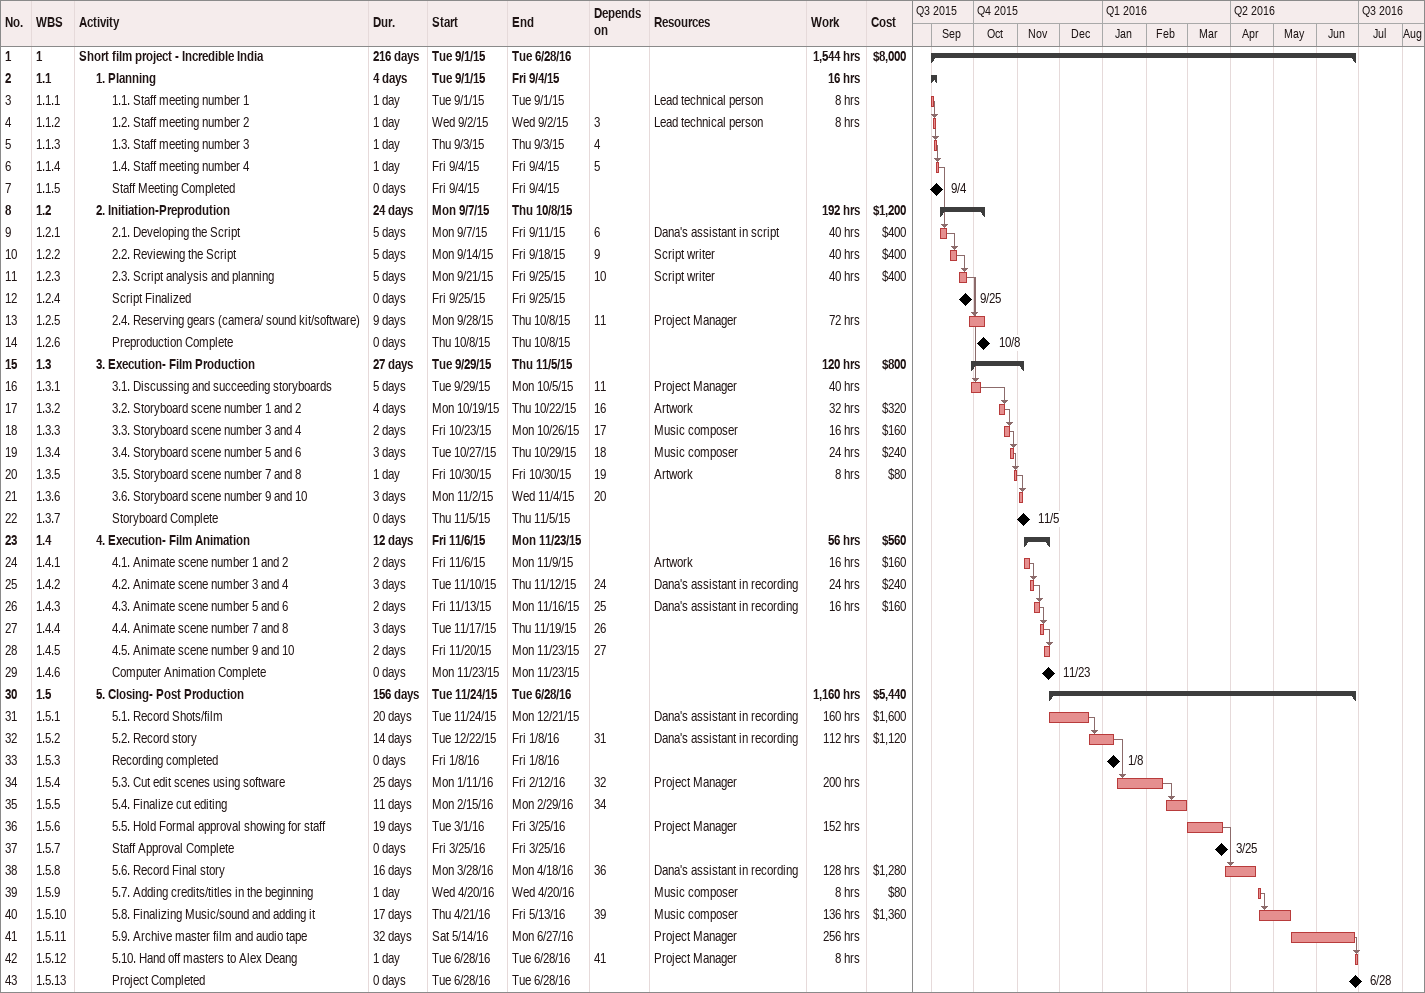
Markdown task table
| ID | WBS | Task | Duration | Start | Finish | Predecessors | Resources | Work (h) | Cost ($) |
|---|---|---|---|---|---|---|---|---|---|
| 1 | 1 | **Short film project - Incredible India** | 216d | 2015-09-01 | 2016-06-28 |  |  | 1544 | 8000 |
| 2 | 1.1 | **1. Planning** | 4d | 2015-09-01 | 2015-09-04 |  |  | 16 |  |
| 3 | 1.1.1 | 1.1. Staff meeting number 1 | 1d | 2015-09-01 | 2015-09-01 |  | Lead technical person | 8 |  |
| 4 | 1.1.2 | 1.2. Staff meeting number 2 | 1d | 2015-09-02 | 2015-09-02 | 3 | Lead technical person | 8 |  |
| 5 | 1.1.3 | 1.3. Staff meeting number 3 | 1d | 2015-09-03 | 2015-09-03 | 4 |  |  |  |
| 6 | 1.1.4 | 1.4. Staff meeting number 4 | 1d | 2015-09-04 | 2015-09-04 | 5 |  |  |  |
| 7 | 1.1.5 | Staff Meeting Completed | 0d | 2015-09-04 | 2015-09-04 |  |  |  |  |
| 8 | 1.2 | **2. Initiation-Preprodution** | 24d | 2015-09-07 | 2015-10-08 |  |  | 192 | 1200 |
| 9 | 1.2.1 | 2.1. Developing the Script | 5d | 2015-09-07 | 2015-09-11 | 6 | Dana's assistant in script | 40 | 400 |
| 10 | 1.2.2 | 2.2. Reviewing the Script | 5d | 2015-09-14 | 2015-09-18 | 9 | Script writer | 40 | 400 |
| 11 | 1.2.3 | 2.3. Script analysis and planning | 5d | 2015-09-21 | 2015-09-25 | 10 | Script writer | 40 | 400 |
| 12 | 1.2.4 | Script Finalized | 0d | 2015-09-25 | 2015-09-25 |  |  |  |  |
| 13 | 1.2.5 | 2.4. Reserving gears (camera/ sound kit/software) | 9d | 2015-09-28 | 2015-10-08 | 11 | Project Manager | 72 |  |
| 14 | 1.2.6 | Preproduction Complete | 0d | 2015-10-08 | 2015-10-08 |  |  |  |  |
| 15 | 1.3 | **3. Execution- Film Production** | 27d | 2015-09-29 | 2015-11-05 |  |  | 120 | 800 |
| 16 | 1.3.1 | 3.1. Discussing and succeeding storyboards | 5d | 2015-09-29 | 2015-10-05 | 11 | Project Manager | 40 |  |
| 17 | 1.3.2 | 3.2. Storyboard scene number 1 and 2 | 4d | 2015-10-19 | 2015-10-22 | 16 | Artwork | 32 | 320 |
| 18 | 1.3.3 | 3.3. Storyboard scene number 3 and 4 | 2d | 2015-10-23 | 2015-10-26 | 17 | Music composer | 16 | 160 |
| 19 | 1.3.4 | 3.4. Storyboard scene number 5 and 6 | 3d | 2015-10-27 | 2015-10-29 | 18 | Music composer | 24 | 240 |
| 20 | 1.3.5 | 3.5. Storyboard scene number 7 and 8 | 1d | 2015-10-30 | 2015-10-30 | 19 | Artwork | 8 | 80 |
| 21 | 1.3.6 | 3.6. Storyboard scene number 9 and 10 | 3d | 2015-11-02 | 2015-11-04 | 20 |  |  |  |
| 22 | 1.3.7 | Storyboard Complete | 0d | 2015-11-05 | 2015-11-05 |  |  |  |  |
| 23 | 1.4 | **4. Execution- Film Animation** | 12d | 2015-11-06 | 2015-11-23 |  |  | 56 | 560 |
| 24 | 1.4.1 | 4.1. Animate scene number 1 and 2 | 2d | 2015-11-06 | 2015-11-09 |  | Artwork | 16 | 160 |
| 25 | 1.4.2 | 4.2. Animate scene number 3 and 4 | 3d | 2015-11-10 | 2015-11-12 | 24 | Dana's assistant in recording | 24 | 240 |
| 26 | 1.4.3 | 4.3. Animate scene number 5 and 6 | 2d | 2015-11-13 | 2015-11-16 | 25 | Dana's assistant in recording | 16 | 160 |
| 27 | 1.4.4 | 4.4. Animate scene number 7 and 8 | 3d | 2015-11-17 | 2015-11-19 | 26 |  |  |  |
| 28 | 1.4.5 | 4.5. Animate scene number 9 and 10 | 2d | 2015-11-20 | 2015-11-23 | 27 |  |  |  |
| 29 | 1.4.6 | Computer Animation Complete | 0d | 2015-11-23 | 2015-11-23 |  |  |  |  |
| 30 | 1.5 | **5. Closing- Post Production** | 156d | 2015-11-24 | 2016-06-28 |  |  | 1160 | 5440 |
| 31 | 1.5.1 | 5.1. Record Shots/film | 20d | 2015-11-24 | 2015-12-21 |  | Dana's assistant in recording | 160 | 1600 |
| 32 | 1.5.2 | 5.2. Record story | 14d | 2015-12-22 | 2016-01-08 | 31 | Dana's assistant in recording | 112 | 1120 |
| 33 | 1.5.3 | Recording completed | 0d | 2016-01-08 | 2016-01-08 |  |  |  |  |
| 34 | 1.5.4 | 5.3. Cut edit scenes using software | 25d | 2016-01-11 | 2016-02-12 | 32 | Project Manager | 200 |  |
| 35 | 1.5.5 | 5.4. Finalize cut editing | 11d | 2016-02-15 | 2016-02-29 | 34 |  |  |  |
| 36 | 1.5.6 | 5.5. Hold Formal approval showing for staff | 19d | 2016-03-01 | 2016-03-25 |  | Project Manager | 152 |  |
| 37 | 1.5.7 | Staff Approval Complete | 0d | 2016-03-25 | 2016-03-25 |  |  |  |  |
| 38 | 1.5.8 | 5.6. Record Final story | 16d | 2016-03-28 | 2016-04-18 | 36 | Dana's assistant in recording | 128 | 1280 |
| 39 | 1.5.9 | 5.7. Adding credits/titles in the beginning | 1d | 2016-04-20 | 2016-04-20 |  | Music composer | 8 | 80 |
| 40 | 1.5.10 | 5.8. Finalizing Music/sound and adding it | 17d | 2016-04-21 | 2016-05-13 | 39 | Music composer | 136 | 1360 |
| 41 | 1.5.11 | 5.9. Archive master film and audio tape | 32d | 2016-05-14 | 2016-06-27 |  | Project Manager | 256 |  |
| 42 | 1.5.12 | 5.10. Hand off masters to Alex Deang | 1d | 2016-06-28 | 2016-06-28 | 41 | Project Manager | 8 |  |
| 43 | 1.5.13 | Project Completed | 0d | 2016-06-28 | 2016-06-28 |  |  |  |  |
